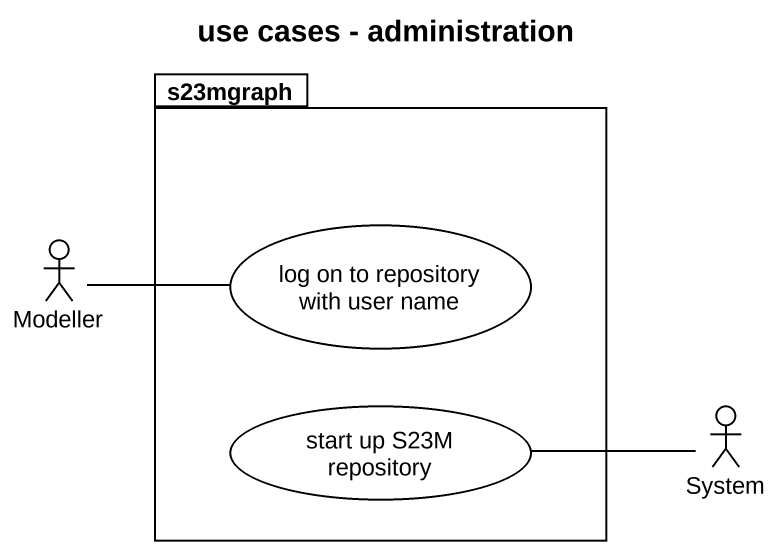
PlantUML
@startuml
title use cases - administration
package s23mgraph {
  usecase "log on to repository with user name" as log_on_to_repository_with
  usecase "start up S23M repository" as start_up_S23M_repository
}
actor Modeller
actor System
Modeller -right- log_on_to_repository_with
start_up_S23M_repository -right- System
@enduml
